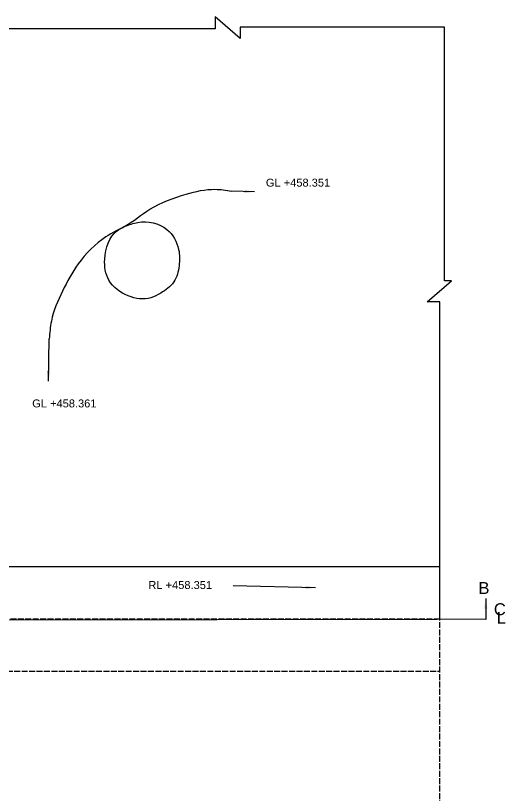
# Model space of a CAD drawing. Header units: millimetres. Extents: x 1731976 to 22518410, y 23233642 to 37030816.
# Drawn here: x 9231814 to 11705152, y 28777109 to 32704287 of the extents above; entities that cross this region are included whole.
import ezdxf

# ---------------------------------------------------------------- set-up
doc = ezdxf.new("R2010")
doc.units = ezdxf.units.MM
doc.header["$MEASUREMENT"] = 0
doc.linetypes.add('ACAD_ISO02W100', pattern=[15, 12, -3])
doc.layers.add('DIMENSIONS', color=2, linetype='Continuous')
doc.layers.add('TEXT', color=7, linetype='Continuous')
doc.styles.get("Standard").update_dxf_attribs({"font": 'arial.ttf', "height": 30000})
doc.dimstyles.get("Standard").update_dxf_attribs({"dimtxt": 40000, "dimasz": 50000, "dimexe": 0.18, "dimexo": 0.0625, "dimgap": 0.09, "dimtad": 0, "dimdec": 0, "dimzin": 0, "dimdsep": 46, "dimtxsty": 'Standard', "dimblk": 'OBLIQUE', "dimcen": 0.09, "dimse1": 1, "dimse2": 1, "dimadec": 0, "dimazin": 0, "dimtfac": 1, "dimtdec": 0, "dimtofl": 0, "dimtmove": 0, "dimatfit": 3, "dimfxl": 1, "dimtolj": 1, "dimtzin": 0, "dimarcsym": 0})

# ---------------------------------------------------------------- blocks, each defined once
blk = doc.blocks.new('_Oblique')
at = {"color": 0, "linetype": 'ByBlock', "lineweight": -2}
blk.add_line((-0.5, -0.5), (0.5, 0.5), dxfattribs=at)

msp = doc.modelspace()

# ---------------------------------------------------------------- linework, layer by layer
at = {"layer": 'DIMENSIONS', "color": 0}
for points in [[(9783524.6, 31641883.6), (9848882, 31661302.4), (9995521.9, 31625992.9), (10055162.1, 31525243.8), (10057366.1, 31442706.9), (10030868.5, 31361059), (9964550, 31304729), (9914637.1, 31280893), (9801123.3, 31290602.4), (9703020.9, 31370218), (9681809.6, 31476583.9), (9744548.7, 31618922.6), (9783524.6, 31641883.6), (9909831.4, 31727793.4), (10094022, 31804142), (10238441.3, 31828415.5), (10321927.8, 31819588.2)], [(9788426, 31643678.9), (9687775.3, 31588220.8), (9548111.9, 31452105.8), (9469215.7, 31315136.9), (9412525.1, 31163342.9), (9402317.2, 31073636.8)]]:
    msp.add_spline(points, degree=3, dxfattribs=at)
at = {"layer": 'TEXT', "color": 0}
for points in [[(11373471.7, 29675722.1), (11373471.7, 31260501.9), (11310282.9, 31260501.9), (11431990.5, 31367429), (11397129.5, 31367429), (11397129.5, 32646352.1), (10365786.3, 32646352.1), (10365786.3, 32589130.1), (10239932.8, 32697121.8), (10239932.8, 32637726.4), (6787373.3, 32637726.4), (6787373.3, 32589499.5), (6667849, 32704287.3), (6667849, 32649589.8), (3171745.9, 32649589.8), (3171745.9, 32578089.7), (3048928.4, 32695920.9), (3048928.4, 32631649.3), (2187131.5, 32628386.4)], [(9106774.9, 29926958.9), (11373471.7, 29926958.9)]]:
    msp.add_lwpolyline(points, dxfattribs=at)
at = {"layer": 'TEXT', "color": 0, "linetype": 'ACAD_ISO02W100', "ltscale": 2500}
for points in [[(11373471.7, 29660500.8), (2178374.8, 29660500.8)], [(11373471.7, 28153957.8), (11373471.7, 29675722.1)], [(8475317.7, 29397879.6), (11373471.7, 29397879.6)]]:
    msp.add_lwpolyline(points, dxfattribs=at)

# ---------------------------------------------------------------- texts
at = {"layer": 'TEXT', "color": 0}
for s, height, p in [('GL +458.351', 40000, (10495598.8, 31841800.2)), ('GL +458.361', 40000, (9315823.8, 30728562.1)), ('RL +458.351', 40000, (9902364, 29812890.5)), ('B', 60000, (11568570.9, 29787911.3)), ('C', 60000, (11646608.1, 29680907.8)), ('L', 60000, (11661323.8, 29637422))]:
    msp.add_text(s, height=height, dxfattribs=at).set_placement(p)

# ---------------------------------------------------------------- leaders
at = {"layer": 'DIMENSIONS', "color": 0}
for points in [[(10437430.1, 31815601.4), (10321927.8, 31819588.2)], [(9398323.5, 30861660), (9402317.2, 31073636.8)], [(10746837.2, 29819636.7), (10330608, 29829361)], [(1964374.8, 29763831.2), (1962206.5, 29645802.2), (11360130.8, 29660500.8)], [(11606186.1, 29764363.6), (11605341.5, 29659765.2), (11360130.8, 29660500.8)]]:
    msp.add_leader(points, dimstyle='Standard', override={"dimgap": 0.09, "dimtad": 0}, dxfattribs=at)

doc.saveas('drawing.dxf')
